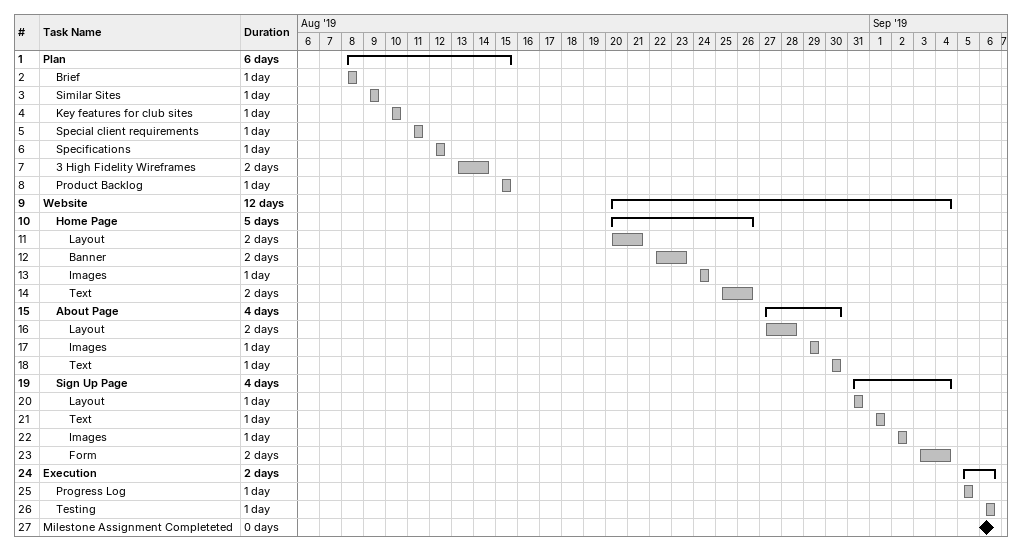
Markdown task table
| ID | Level | Task | Duration | Start | Finish |
|---|---|---|---|---|---|
| 1 | 1 | **Plan** | 6d | 2019-08-08 | 2019-08-15 |
| 2 | 2 | Brief | 1d | 2019-08-08 | 2019-08-08 |
| 3 | 2 | Similar Sites | 1d | 2019-08-09 | 2019-08-09 |
| 4 | 2 | Key features for club sites | 1d | 2019-08-10 | 2019-08-10 |
| 5 | 2 | Special client requirements | 1d | 2019-08-11 | 2019-08-11 |
| 6 | 2 | Specifications | 1d | 2019-08-12 | 2019-08-12 |
| 7 | 2 | 3 High Fidelity Wireframes | 2d | 2019-08-13 | 2019-08-14 |
| 8 | 2 | Product Backlog | 1d | 2019-08-15 | 2019-08-15 |
| 9 | 1 | **Website** | 12d | 2019-08-20 | 2019-09-04 |
| 10 | 2 | **Home Page** | 5d | 2019-08-20 | 2019-08-26 |
| 11 | 3 | Layout | 2d | 2019-08-20 | 2019-08-21 |
| 12 | 3 | Banner | 2d | 2019-08-22 | 2019-08-23 |
| 13 | 3 | Images | 1d | 2019-08-24 | 2019-08-24 |
| 14 | 3 | Text | 2d | 2019-08-25 | 2019-08-26 |
| 15 | 2 | **About Page** | 4d | 2019-08-27 | 2019-08-30 |
| 16 | 3 | Layout | 2d | 2019-08-27 | 2019-08-28 |
| 17 | 3 | Images | 1d | 2019-08-29 | 2019-08-29 |
| 18 | 3 | Text | 1d | 2019-08-30 | 2019-08-30 |
| 19 | 2 | **Sign Up Page** | 4d | 2019-08-31 | 2019-09-04 |
| 20 | 3 | Layout | 1d | 2019-08-31 | 2019-08-31 |
| 21 | 3 | Text | 1d | 2019-09-01 | 2019-09-01 |
| 22 | 3 | Images | 1d | 2019-09-02 | 2019-09-02 |
| 23 | 3 | Form | 2d | 2019-09-03 | 2019-09-04 |
| 24 | 1 | **Execution** | 2d | 2019-09-05 | 2019-09-06 |
| 25 | 2 | Progress Log | 1d | 2019-09-05 | 2019-09-05 |
| 26 | 2 | Testing | 1d | 2019-09-06 | 2019-09-06 |
| 27 | 1 | Milestone Assignment Completeted | 0d | 2019-09-06 | 2019-09-06 |
